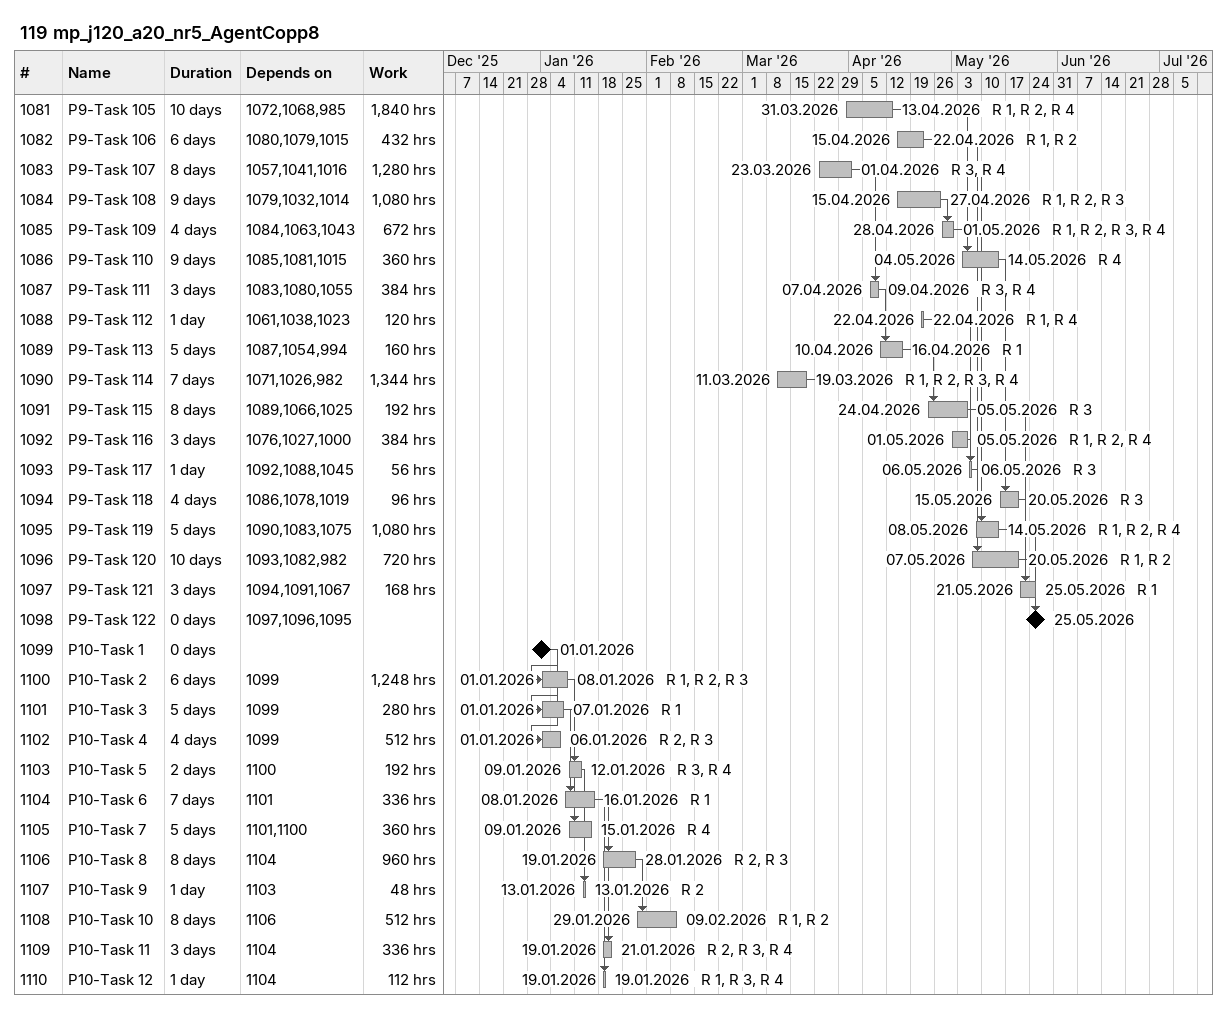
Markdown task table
119 mp_j120_a20_nr5_AgentCopp8

| ID | Task | Duration | Start | Finish | Predecessors | Resources | Work (h) |
|---|---|---|---|---|---|---|---|
| 1081 | P9-Task 105 | 10d | 2026-03-31 | 2026-04-13 | 1072, 1068, 985 | R 1, R 2, R 4 | 1840 |
| 1082 | P9-Task 106 | 6d | 2026-04-15 | 2026-04-22 | 1080, 1079, 1015 | R 1, R 2 | 432 |
| 1083 | P9-Task 107 | 8d | 2026-03-23 | 2026-04-01 | 1057, 1041, 1016 | R 3, R 4 | 1280 |
| 1084 | P9-Task 108 | 9d | 2026-04-15 | 2026-04-27 | 1079, 1032, 1014 | R 1, R 2, R 3 | 1080 |
| 1085 | P9-Task 109 | 4d | 2026-04-28 | 2026-05-01 | 1084, 1063, 1043 | R 1, R 2, R 3, R 4 | 672 |
| 1086 | P9-Task 110 | 9d | 2026-05-04 | 2026-05-14 | 1085, 1081, 1015 | R 4 | 360 |
| 1087 | P9-Task 111 | 3d | 2026-04-07 | 2026-04-09 | 1083, 1080, 1055 | R 3, R 4 | 384 |
| 1088 | P9-Task 112 | 1d | 2026-04-22 | 2026-04-22 | 1061, 1038, 1023 | R 1, R 4 | 120 |
| 1089 | P9-Task 113 | 5d | 2026-04-10 | 2026-04-16 | 1087, 1054, 994 | R 1 | 160 |
| 1090 | P9-Task 114 | 7d | 2026-03-11 | 2026-03-19 | 1071, 1026, 982 | R 1, R 2, R 3, R 4 | 1344 |
| 1091 | P9-Task 115 | 8d | 2026-04-24 | 2026-05-05 | 1089, 1066, 1025 | R 3 | 192 |
| 1092 | P9-Task 116 | 3d | 2026-05-01 | 2026-05-05 | 1076, 1027, 1000 | R 1, R 2, R 4 | 384 |
| 1093 | P9-Task 117 | 1d | 2026-05-06 | 2026-05-06 | 1092, 1088, 1045 | R 3 | 56 |
| 1094 | P9-Task 118 | 4d | 2026-05-15 | 2026-05-20 | 1086, 1078, 1019 | R 3 | 96 |
| 1095 | P9-Task 119 | 5d | 2026-05-08 | 2026-05-14 | 1090, 1083, 1075 | R 1, R 2, R 4 | 1080 |
| 1096 | P9-Task 120 | 10d | 2026-05-07 | 2026-05-20 | 1093, 1082, 982 | R 1, R 2 | 720 |
| 1097 | P9-Task 121 | 3d | 2026-05-21 | 2026-05-25 | 1094, 1091, 1067 | R 1 | 168 |
| 1098 | P9-Task 122 | 0d | 2026-05-25 | 2026-05-25 | 1097, 1096, 1095 |  |  |
| 1099 | P10-Task 1 | 0d | 2026-01-01 | 2026-01-01 |  |  |  |
| 1100 | P10-Task 2 | 6d | 2026-01-01 | 2026-01-08 | 1099 | R 1, R 2, R 3 | 1248 |
| 1101 | P10-Task 3 | 5d | 2026-01-01 | 2026-01-07 | 1099 | R 1 | 280 |
| 1102 | P10-Task 4 | 4d | 2026-01-01 | 2026-01-06 | 1099 | R 2, R 3 | 512 |
| 1103 | P10-Task 5 | 2d | 2026-01-09 | 2026-01-12 | 1100 | R 3, R 4 | 192 |
| 1104 | P10-Task 6 | 7d | 2026-01-08 | 2026-01-16 | 1101 | R 1 | 336 |
| 1105 | P10-Task 7 | 5d | 2026-01-09 | 2026-01-15 | 1101, 1100 | R 4 | 360 |
| 1106 | P10-Task 8 | 8d | 2026-01-19 | 2026-01-28 | 1104 | R 2, R 3 | 960 |
| 1107 | P10-Task 9 | 1d | 2026-01-13 | 2026-01-13 | 1103 | R 2 | 48 |
| 1108 | P10-Task 10 | 8d | 2026-01-29 | 2026-02-09 | 1106 | R 1, R 2 | 512 |
| 1109 | P10-Task 11 | 3d | 2026-01-19 | 2026-01-21 | 1104 | R 2, R 3, R 4 | 336 |
| 1110 | P10-Task 12 | 1d | 2026-01-19 | 2026-01-19 | 1104 | R 1, R 3, R 4 | 112 |
